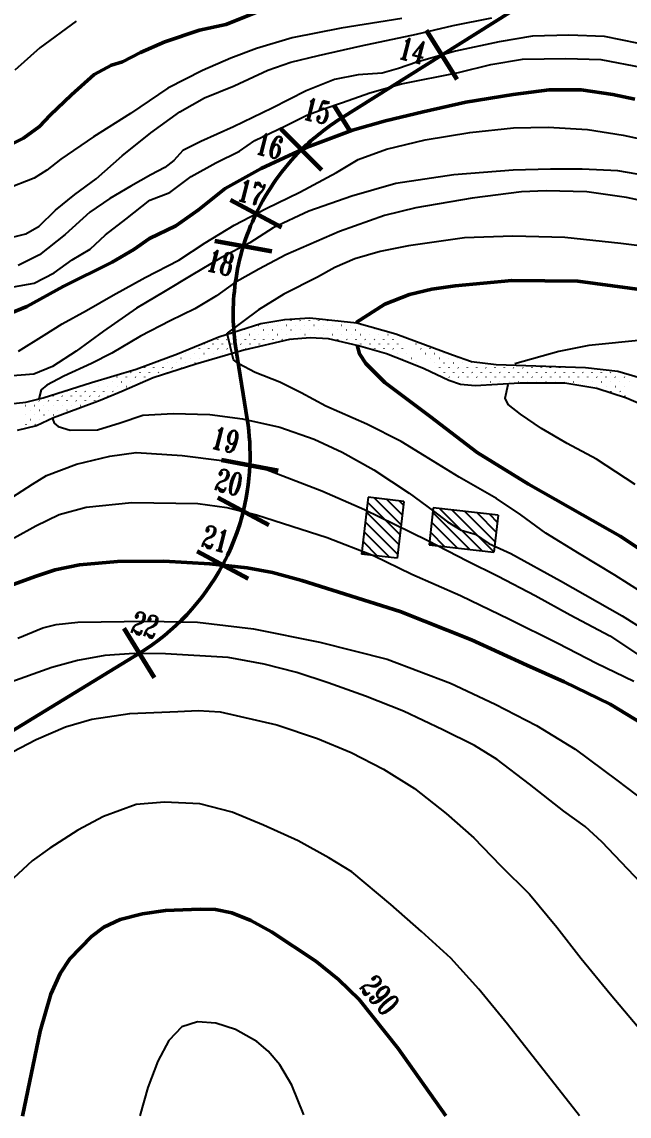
# Model space of a CAD drawing. Header units: millimetres. Extents: x 2268 to 10992, y 389 to 3530.
# Drawn here: x 6878.7 to 7088.6, y 389.1 to 767.5 of the extents above; entities that cross this region are included whole.
import ezdxf
from ezdxf.enums import TextEntityAlignment as Align

# ---------------------------------------------------------------- set-up
doc = ezdxf.new("R2010")
doc.units = ezdxf.units.MM
doc.layers.get('0').update_dxf_attribs({"true_color": 0xd9d9d9})
for name, color, linetype in [('fabbricati', 9, 'Continuous'), ('fiume', 4, 'Continuous'), ('reffifilo 2', 192, 'Continuous')]:
    doc.layers.add(name, color=color, linetype=linetype)
doc.layers.add('linee rosse', color=7, linetype='Continuous', lineweight=50, true_color=0xffc2c2)
doc.layers.add('picchetti', color=7, linetype='Continuous', true_color=0x990000)
doc.styles.add('TRIPLEX', font='romant', dxfattribs={"width": 0.86, "height": 10})

# ---------------------------------------------------------------- blocks, each defined once
blk = doc.blocks.new('B01C1F088')
at = {"layer": 'fabbricati', "linetype": 'Continuous'}
for p, q in [((346.01, 157.43), (348.36, 159.78)), ((346.18, 158.94), (347.15, 159.91)), ((345.67, 154.39), (350.78, 159.5)), ((345.84, 155.91), (349.57, 159.64)), ((345.5, 152.87), (350.67, 158.04)), ((345.97, 152), (350.5, 156.53)), ((347.18, 151.86), (350.33, 155.01)), ((348.39, 151.72), (350.16, 153.49)), ((349.6, 151.59), (349.99, 151.97))]:
    blk.add_line(p, q, dxfattribs=at)
blk = doc.blocks.new('B01C20568')
at = {"layer": 'fabbricati', "linetype": 'Continuous'}
for p, q in [((344.19, 144.83), (347.47, 148.1)), ((344.36, 146.35), (346.25, 148.24)), ((344.53, 147.87), (345.04, 148.38)), ((344.7, 143.99), (348.68, 147.97)), ((345.91, 143.85), (349.89, 147.83)), ((347.12, 143.72), (351.1, 147.7)), ((348.33, 143.58), (351.45, 146.7)), ((349.54, 143.44), (351.28, 145.18)), ((350.75, 143.31), (351.1, 143.66))]:
    blk.add_line(p, q, dxfattribs=at)
blk = doc.blocks.new('B01C419F8')
at = {"layer": 'fiume', "linetype": 'Continuous'}
for p, q in [((329.92, 176.06), (329.94, 176.07)), ((328.76, 174.9), (328.78, 174.91)), ((329.34, 175.48), (329.36, 175.49)), ((329.92, 174.92), (329.94, 174.94)), ((330.5, 175.5), (330.52, 175.52)), ((331.08, 174.95), (331.1, 174.97)), ((331.66, 175.53), (331.68, 175.55)), ((328.76, 173.76), (328.78, 173.78)), ((329.34, 174.34), (329.36, 174.36)), ((329.34, 173.21), (329.36, 173.23)), ((329.92, 173.79), (329.94, 173.81)), ((330.5, 174.37), (330.52, 174.39)), ((330.5, 173.24), (330.52, 173.26)), ((331.08, 173.82), (331.1, 173.84)), ((328.76, 172.63), (328.78, 172.65)), ((329.34, 172.08), (329.36, 172.1)), ((329.92, 172.66), (329.94, 172.68)), ((330.5, 172.11), (330.52, 172.12)), ((328.18, 170.92), (328.2, 170.94)), ((328.76, 171.5), (328.78, 171.52)), ((329.34, 170.95), (329.36, 170.96)), ((329.92, 171.53), (329.94, 171.54)), ((328.18, 169.79), (328.2, 169.8)), ((328.76, 170.37), (328.78, 170.38)), ((328.76, 169.24), (328.78, 169.25)), ((329.34, 169.82), (329.36, 169.83)), ((329.92, 170.4), (329.94, 170.41)), ((329.92, 169.27), (329.94, 169.28)), ((328.18, 168.66), (328.2, 168.67)), ((328.76, 168.11), (328.78, 168.12)), ((329.34, 168.69), (329.36, 168.7)), ((329.92, 168.14), (329.94, 168.15)), ((328.18, 167.53), (328.2, 167.54)), ((328.76, 166.98), (328.78, 166.99)), ((329.34, 167.56), (329.36, 167.57)), ((329.92, 167), (329.94, 167.02)), ((328.18, 166.4), (328.2, 166.41)), ((328.18, 165.27), (328.2, 165.28)), ((328.76, 165.84), (328.78, 165.86)), ((329.34, 166.42), (329.36, 166.44)), ((329.34, 165.29), (329.36, 165.31)), ((329.92, 165.87), (329.94, 165.89)), ((328.18, 164.13), (328.2, 164.15)), ((328.76, 164.71), (328.78, 164.73)), ((329.34, 164.16), (329.36, 164.18)), ((329.92, 164.74), (329.94, 164.76)), ((328.18, 163), (328.2, 163.02)), ((328.76, 163.58), (328.78, 163.6)), ((328.76, 162.45), (328.78, 162.46)), ((329.34, 163.03), (329.36, 163.04)), ((329.92, 163.61), (329.94, 163.62)), ((329.92, 162.48), (329.94, 162.49)), ((328.18, 161.87), (328.2, 161.89)), ((328.76, 161.32), (328.78, 161.33)), ((329.34, 161.9), (329.36, 161.91)), ((329.92, 161.35), (329.94, 161.36)), ((328.18, 160.74), (328.2, 160.75)), ((328.76, 160.19), (328.78, 160.2)), ((329.34, 160.77), (329.36, 160.78)), ((329.92, 160.22), (329.94, 160.23)), ((328.18, 159.61), (328.2, 159.62)), ((328.18, 158.48), (328.2, 158.49)), ((328.76, 159.06), (328.78, 159.07)), ((329.34, 159.64), (329.36, 159.65)), ((329.34, 158.51), (329.36, 158.52)), ((329.92, 159.08), (329.94, 159.1)), ((328.18, 157.35), (328.2, 157.36)), ((328.76, 157.93), (328.78, 157.94)), ((329.34, 157.37), (329.36, 157.39)), ((329.92, 157.95), (329.94, 157.97)), ((327.6, 156.77), (327.62, 156.78)), ((328.18, 156.21), (328.2, 156.23)), ((328.76, 156.79), (328.78, 156.81)), ((329.34, 156.24), (329.36, 156.26)), ((329.92, 156.82), (329.94, 156.84)), ((327.02, 155.05), (327.04, 155.07)), ((327.6, 155.63), (327.62, 155.65)), ((327.6, 154.5), (327.62, 154.52)), ((328.18, 155.08), (328.2, 155.1)), ((328.76, 155.66), (328.78, 155.68)), ((328.76, 154.53), (328.78, 154.55)), ((329.34, 155.11), (329.36, 155.13)), ((329.92, 155.69), (329.94, 155.7)), ((329.92, 154.56), (329.94, 154.57)), ((326.44, 153.34), (326.46, 153.36)), ((327.02, 153.92), (327.04, 153.94)), ((327.6, 153.37), (327.62, 153.39)), ((328.18, 153.95), (328.2, 153.97)), ((328.76, 153.4), (328.78, 153.41)), ((329.34, 153.98), (329.36, 153.99)), ((326.44, 152.21), (326.46, 152.23)), ((327.02, 152.79), (327.04, 152.81)), ((327.6, 152.24), (327.62, 152.25)), ((328.18, 152.82), (328.2, 152.83)), ((325.86, 151.63), (325.88, 151.65)), ((325.86, 150.5), (325.88, 150.51)), ((326.44, 151.08), (326.46, 151.09)), ((327.02, 151.66), (327.04, 151.67)), ((324.71, 149.35), (324.72, 149.36)), ((325.28, 149.92), (325.3, 149.93)), ((327.02, 149.4), (327.04, 149.41)), ((327.6, 149.98), (327.62, 149.99)), ((325.86, 148.24), (325.88, 148.25)), ((326.44, 148.82), (326.46, 148.83)), ((326.44, 147.69), (326.46, 147.7)), ((327.02, 148.27), (327.04, 148.28)), ((324.12, 146.5), (324.14, 146.51)), ((324.7, 147.08), (324.72, 147.09)), ((325.28, 147.66), (325.3, 147.67)), ((325.28, 146.53), (325.3, 146.54)), ((325.86, 147.11), (325.88, 147.12)), ((326.44, 146.55), (326.46, 146.57)), ((323.54, 145.92), (323.56, 145.93)), ((324.12, 145.37), (324.14, 145.38)), ((324.7, 145.95), (324.72, 145.96)), ((325.28, 145.4), (325.3, 145.41)), ((325.86, 145.98), (325.88, 145.99)), ((323.54, 144.79), (323.56, 144.8)), ((323.54, 143.66), (323.56, 143.67)), ((324.12, 144.24), (324.14, 144.25)), ((324.7, 144.82), (324.72, 144.83)), ((324.7, 143.68), (324.72, 143.7)), ((325.28, 144.26), (325.3, 144.28)), ((325.86, 144.84), (325.88, 144.86)), ((322.96, 143.08), (322.98, 143.09)), ((323.54, 142.52), (323.56, 142.54)), ((324.12, 143.1), (324.14, 143.12)), ((324.7, 142.55), (324.72, 142.57)), ((325.28, 143.13), (325.3, 143.15)), ((322.96, 141.94), (322.98, 141.96)), ((323.54, 141.39), (323.56, 141.41)), ((324.12, 141.97), (324.14, 141.99)), ((324.7, 141.42), (324.72, 141.44)), ((322.38, 140.23), (322.4, 140.25)), ((322.96, 140.81), (322.98, 140.83)), ((322.96, 139.68), (322.98, 139.7)), ((323.54, 140.26), (323.56, 140.28)), ((324.12, 140.84), (324.14, 140.86)), ((324.12, 139.71), (324.14, 139.72)), ((324.7, 140.29), (324.72, 140.3)), ((322.38, 139.1), (322.4, 139.12)), ((322.96, 138.55), (322.98, 138.56)), ((323.54, 139.13), (323.56, 139.14)), ((324.12, 138.58), (324.14, 138.59)), ((322.38, 137.97), (322.4, 137.98)), ((322.96, 137.42), (322.98, 137.43)), ((323.54, 138), (323.56, 138.01)), ((324.12, 137.45), (324.14, 137.46)), ((322.38, 136.84), (322.4, 136.85)), ((322.38, 135.71), (322.4, 135.72)), ((322.96, 136.29), (322.98, 136.3)), ((323.54, 136.87), (323.56, 136.88)), ((323.54, 135.74), (323.56, 135.75)), ((324.12, 136.32), (324.14, 136.33)), ((322.38, 134.58), (322.4, 134.59)), ((322.96, 135.16), (322.98, 135.17)), ((323.54, 134.6), (323.56, 134.62)), ((324.12, 135.18), (324.14, 135.2)), ((324.7, 134.63), (324.72, 134.65)), ((322.38, 133.45), (322.4, 133.46)), ((322.96, 134.03), (322.98, 134.04)), ((323.54, 133.47), (323.56, 133.49)), ((324.12, 134.05), (324.14, 134.07)), ((324.12, 132.92), (324.14, 132.94)), ((324.7, 133.5), (324.72, 133.52)), ((322.96, 132.89), (322.98, 132.91)), ((322.96, 131.76), (322.98, 131.78)), ((323.54, 132.34), (323.56, 132.36)), ((324.12, 131.79), (324.14, 131.8)), ((324.7, 132.37), (324.72, 132.38)), ((322.96, 130.63), (322.98, 130.65)), ((323.54, 131.21), (323.56, 131.22)), ((324.12, 130.66), (324.14, 130.67)), ((324.7, 131.24), (324.72, 131.25)), ((325.28, 130.69), (325.3, 130.7)), ((323.54, 130.08), (323.56, 130.09)), ((323.54, 128.95), (323.56, 128.96)), ((324.12, 129.53), (324.14, 129.54)), ((324.7, 130.11), (324.72, 130.12)), ((324.7, 128.98), (324.72, 128.99)), ((325.28, 129.56), (325.3, 129.57)), ((325.86, 129), (325.88, 129.02)), ((324.12, 128.4), (324.14, 128.41)), ((324.7, 127.84), (324.72, 127.86)), ((325.28, 128.42), (325.3, 128.44)), ((325.86, 127.87), (325.88, 127.89)), ((324.12, 127.27), (324.14, 127.28)), ((324.7, 126.71), (324.72, 126.73)), ((325.28, 127.29), (325.3, 127.31)), ((325.86, 126.74), (325.88, 126.76)), ((326.44, 127.32), (326.46, 127.34)), ((324.7, 125.58), (324.72, 125.6)), ((325.28, 126.16), (325.3, 126.18)), ((325.28, 125.03), (325.3, 125.04)), ((325.86, 125.61), (325.88, 125.62)), ((326.44, 126.19), (326.46, 126.2)), ((326.44, 125.06), (326.46, 125.07)), ((325.28, 123.9), (325.3, 123.91)), ((325.86, 124.48), (325.88, 124.49)), ((326.44, 123.93), (326.46, 123.94)), ((327.02, 124.51), (327.04, 124.52)), ((325.86, 123.35), (325.88, 123.36)), ((325.86, 122.22), (325.88, 122.23)), ((326.44, 122.8), (326.46, 122.81)), ((327.02, 123.38), (327.04, 123.39)), ((327.02, 122.24), (327.04, 122.26)), ((327.6, 122.82), (327.62, 122.84)), ((326.44, 121.66), (326.46, 121.68)), ((327.02, 121.11), (327.04, 121.13)), ((327.6, 121.69), (327.62, 121.71)), ((328.18, 121.14), (328.2, 121.16)), ((327.02, 119.98), (327.04, 120)), ((327.6, 120.56), (327.62, 120.58)), ((328.18, 120.01), (328.2, 120.02)), ((327.6, 119.43), (327.62, 119.44)), ((327.6, 118.3), (327.62, 118.31)), ((328.18, 118.88), (328.2, 118.89)), ((328.76, 119.46), (328.78, 119.47)), ((328.76, 118.33), (328.78, 118.34)), ((328.18, 117.75), (328.2, 117.76)), ((328.76, 117.2), (328.78, 117.21)), ((329.34, 117.78), (329.36, 117.79)), ((328.18, 116.62), (328.2, 116.63)), ((328.76, 116.06), (328.78, 116.08)), ((329.34, 116.64), (329.36, 116.66)), ((329.34, 115.51), (329.36, 115.53)), ((329.92, 116.09), (329.94, 116.11)), ((328.76, 114.93), (328.78, 114.95)), ((329.34, 114.38), (329.36, 114.4)), ((329.92, 114.96), (329.94, 114.98)), ((330.5, 114.41), (330.52, 114.42)), ((329.34, 113.25), (329.36, 113.26)), ((329.92, 113.83), (329.94, 113.84)), ((330.5, 113.28), (330.52, 113.29)), ((331.08, 113.86), (331.09, 113.87)), ((329.92, 112.7), (329.94, 112.71)), ((329.92, 111.57), (329.94, 111.58)), ((330.5, 112.15), (330.52, 112.16)), ((331.08, 112.73), (331.1, 112.74)), ((331.08, 111.6), (331.1, 111.61)), ((331.66, 112.18), (331.68, 112.19)), ((329.92, 110.44), (329.94, 110.45)), ((330.5, 111.02), (330.52, 111.03)), ((331.08, 110.46), (331.1, 110.48)), ((331.66, 111.04), (331.68, 111.06)), ((332.24, 110.49), (332.26, 110.51)), ((330.5, 109.88), (330.52, 109.9)), ((330.5, 108.75), (330.52, 108.77)), ((331.08, 109.33), (331.1, 109.35)), ((331.66, 109.91), (331.68, 109.93)), ((331.66, 108.78), (331.68, 108.8)), ((332.24, 109.36), (332.26, 109.38)), ((332.82, 108.81), (332.84, 108.82)), ((331.08, 108.2), (331.1, 108.22)), ((331.66, 107.65), (331.68, 107.66)), ((332.24, 108.23), (332.26, 108.24)), ((332.82, 107.68), (332.84, 107.69)), ((331.08, 107.07), (331.1, 107.08)), ((331.66, 106.52), (331.68, 106.53)), ((332.24, 107.1), (332.26, 107.11)), ((332.82, 106.55), (332.84, 106.56)), ((333.4, 107.13), (333.41, 107.14)), ((331.66, 105.39), (331.68, 105.4)), ((332.24, 105.97), (332.26, 105.98)), ((332.24, 104.84), (332.26, 104.85)), ((332.82, 105.42), (332.84, 105.43)), ((333.4, 106), (333.41, 106.01)), ((333.4, 104.86), (333.41, 104.88)), ((333.98, 105.44), (333.99, 105.46)), ((334.56, 104.89), (334.57, 104.91)), ((332.24, 103.7), (332.26, 103.72)), ((332.82, 104.28), (332.84, 104.3)), ((333.4, 103.73), (333.41, 103.75)), ((333.98, 104.31), (333.99, 104.33)), ((334.56, 103.76), (334.57, 103.77)), ((332.82, 103.15), (332.84, 103.17)), ((333.4, 102.6), (333.41, 102.62)), ((333.98, 103.18), (333.99, 103.2)), ((333.98, 102.05), (333.99, 102.06)), ((334.56, 102.63), (334.57, 102.64)), ((335.14, 103.21), (335.15, 103.22)), ((335.14, 102.08), (335.15, 102.09)), ((332.82, 102.02), (332.84, 102.04))]:
    blk.add_line(p, q, dxfattribs=at)

msp = doc.modelspace()

# ---------------------------------------------------------------- linework, layer by layer
at = {"transparency": 33554687}
for p, q in [((6998.3694, 603.06187), (6996.16371, 583.45575)), ((7010.69325, 601.67544), (6998.3694, 603.06187)), ((7010.69325, 601.67544), (7008.48756, 582.06932)), ((7020.93045, 599.38922), (7019.49358, 586.61704)), ((7043.33744, 596.86844), (7020.93045, 599.38922)), ((7043.33744, 596.86844), (7041.90057, 584.09626)), ((7019.49358, 586.61704), (7041.90057, 584.09626)), ((7008.48756, 582.06932), (6996.16371, 583.45575))]:
    msp.add_line(p, q, dxfattribs=at)
at = {"transparency": 33554687, "flags": 128}
for points in [[(6870.57693, 691.8342), (6880.10329, 694.14774), (6884.66233, 696.86956), (6890.37814, 702.41526), (6897.04659, 707.79084), (6904.36147, 713.16643), (6913.41151, 721.19579), (6923.27809, 729.1571), (6933.28076, 736.36991), (6941.8885, 741.23515), (6952.09531, 745.41994), (6963.76509, 750.79553), (6971.65836, 753.51735), (6981.28678, 755.86491), (6996.01861, 759.19914), (7015.07132, 763.28186), (7027.79581, 766.20781), (7041.16673, 768.92963)], [(7010.00194, 768.62342), (6989.04396, 765.35724), (6972.1687, 761.92095), (6959.85248, 758.28052), (6950.97256, 754.91228), (6941.10598, 750.72748), (6929.12999, 744.6034), (6916.26941, 735.85957), (6903.47688, 727.69412), (6892.14732, 719.97097), (6887.38414, 716.16043), (6882.96119, 713.40459), (6872.95852, 709.526)], [(7091.41825, 760.15177), (7080.08869, 762.43129), (7067.73845, 762.83956), (7055.18408, 762.49934), (7043.68441, 760.59407), (7028.57833, 757.32789), (7015.24143, 753.51735), (7008.84517, 751.33989), (7003.23142, 749.7068), (6994.92988, 749.12842), (6986.79846, 747.52935), (6976.9659, 743.65076), (6965.19405, 737.66277), (6951.85715, 731.23248), (6940.52759, 726.1631), (6934.30144, 722.96497), (6931.2394, 719.49465), (6928.14333, 717.07904), (6923.31211, 714.56136), (6916.37148, 710.7168), (6909.09062, 706.42994), (6902.25206, 701.7348), (6893.67834, 693.90958), (6884.83244, 686.96895), (6877.38147, 683.26048)], [(6875.85045, 675.91158), (6882.96119, 677.17042), (6889.8678, 680.70878), (6896.12798, 685.16575), (6902.35413, 688.94227), (6907.66167, 693.87556), (6914.67035, 699.25115), (6922.90384, 705.85155), (6929.84447, 708.50532), (6937.22739, 713.98297), (6945.76709, 718.74615), (6953.93254, 722.79485), (6959.20605, 726.43528), (6969.82113, 731.57271), (6977.20406, 735.24716), (6983.08999, 737.45863), (6989.58832, 739.56804), (6999.04663, 742.97031), (7009.93389, 746.06638), (7029.59901, 750.01301), (7040.86052, 752.76885), (7051.78181, 754.53803), (7066.78582, 754.87825), (7078.79583, 754.43596), (7093.28949, 751.68012)], [(6877.51756, 653.66074), (6886.46553, 659.13839), (6892.69168, 663.01698), (6901.02724, 667.71211), (6910.28142, 673.01965), (6921.33879, 679.07569), (6932.97456, 685.06368), (6942.09264, 691.05168), (6952.09531, 697.20979), (6963.11866, 702.9256), (6974.82247, 708.60739), (6987.44489, 715.41193), (6994.99793, 719.90292), (7004.72842, 723.44128), (7018.09934, 726.74148), (7033.54564, 729.25916), (7048.6177, 730.89225), (7060.67449, 731.0411), (7074.23679, 730.24582), (7086.51047, 728.29802), (7096.69176, 726.09505)], [(7098.73313, 713.60872), (7084.68175, 716.02434), (7072.39956, 716.50065), (7061.47827, 716.50065), (7048.54965, 716.22847), (7027.99994, 714.6294), (7008.02862, 711.56736), (6992.82048, 707.21246), (6977.88451, 702.04101), (6965.53427, 696.25715), (6957.53894, 691.05168), (6947.7404, 685.94827), (6937.26141, 679.82419), (6928.2454, 674.41458), (6918.37882, 668.52865), (6906.98122, 660.53332), (6897.48888, 653.59269), (6889.35746, 648.25113), (6882.89315, 645.6654), (6874.11529, 644.95093)], [(7102.16303, 703.59287), (7087.67646, 706.72879), (7074.04203, 708.73987), (7059.89632, 709.11482), (7051.40889, 708.73987), (7034.33178, 706.55836), (7014.93681, 703.18384), (7004.09745, 700.52513), (6988.52012, 695.03727), (6969.9773, 686.89071), (6960.63772, 682.0164), (6952.18438, 677.21027), (6946.01481, 672.77908), (6938.4477, 668.21155), (6929.99436, 664.05305), (6919.73446, 658.76971), (6909.81541, 652.97508), (6902.82777, 649.32787), (6893.18142, 644.93077), (6887.28453, 641.8119), (6885.41832, 640.20346), (6884.62582, 637.12507)], [(7101.31088, 688.8677), (7085.73355, 690.87878), (7066.37267, 692.92394), (7048.40932, 693.36706), (7031.70715, 692.85577), (7012.31219, 690.0948), (7002.51244, 688.07094), (6993.83754, 685.56135), (6986.9266, 682.49361), (6980.88484, 679.22134), (6969.22741, 673.29037), (6960.51842, 667.85364), (6949.66201, 659.82638)], [(7097.86819, 567.18048), (7083.72247, 576.14511), (7071.48558, 583.5077), (7059.86223, 590.69986), (7051.23846, 597.00578), (7042.75103, 602.62998), (7029.8665, 609.99256), (7017.9023, 617.38924), (7009.78982, 622.39989), (6997.99604, 628.36495), (6983.78216, 634.53452), (6975.22656, 639.20431), (6967.82988, 642.85152), (6959.37654, 646.22604), (6953.66713, 649.17449), (6951.83713, 650.6338), (6949.66201, 659.82638)], [(7095.73913, 633.92757), (7087.67575, 637.39789), (7077.46894, 640.66407), (7066.34352, 642.50129), (7050.82917, 642.50129), (7035.45091, 641.6167), (7030.37303, 642.13129), (7026.26479, 643.48795), (7017.79313, 647.4686), (7011.22675, 650.19042), (7004.72842, 652.67408), (6995.03195, 655.46394), (6984.65503, 657.84553), (6978.32681, 658.173), (6971.18204, 657.60737), (6955.39551, 653.93292), (6938.79244, 649.16974), (6924.06061, 644.37254), (6913.24139, 639.71143), (6905.82444, 636.5133), (6898.10129, 633.72344), (6889.62964, 630.59335), (6883.74372, 627.73544), (6877.10929, 626.13637)], [(7429.48439, 585.79146), (7407.78412, 585.89798), (7396.24048, 586.64362), (7375.43094, 590.56351), (7361.28523, 593.97212), (7344.31037, 597.4489), (7323.72239, 602.45955), (7304.36151, 607.26568), (7287.35257, 611.76504), (7265.84427, 617.76419), (7254.25501, 621.44548), (7241.77952, 624.78591), (7227.12251, 628.77398), (7212.32916, 633.20517), (7196.17237, 638.35216), (7179.77698, 643.36281), (7166.24482, 647.07819), (7153.0876, 650.31637), (7133.65855, 653.75906), (7115.11573, 656.52003), (7094.11872, 657.54261), (7074.70671, 655.53154), (7064.34242, 653.51194), (7049.05695, 649.19153)], [(7090.71011, 607.4702), (7077.34838, 616.2644), (7067.15665, 621.71817), (7058.29428, 626.89925), (7051.10212, 631.80764), (7046.84136, 635.21625), (7045.73782, 637.34662), (7046.80727, 642.03346)], [(6889.3297, 630.37603), (6889.84232, 628.68797), (6891.20656, 627.53197), (6895.44814, 626.33683), (6904.83885, 626.35387), (6912.64456, 628.80807), (6920.51844, 631.46678), (6931.01694, 632.01216), (6943.69695, 631.73947), (6954.97944, 630.17151), (6967.82988, 627.27419), (6979.76, 623.21795), (6989.47453, 618.68451), (7000.41615, 612.61719), (7012.55079, 604.50471), (7020.8337, 598.33513), (7025.81026, 594.55158), (7030.51414, 591.68835), (7035.42253, 590.359), (7040.09232, 587.12082), (7047.69351, 583.67813), (7064.90697, 574.23629), (7086.17667, 562.06757), (7101.03819, 552.76208)], [(6875.28624, 603.00492), (6882.41023, 607.60654), (6887.21636, 610.57203), (6897.54443, 614.49192), (6909.13369, 617.32107), (6918.23467, 618.58225), (6934.15286, 617.4915), (6947.88954, 615.82128), (6954.77918, 614.77739), (6962.92149, 612.78762), (6982.4528, 605.32277), (6997.1098, 598.88051), (7007.47197, 593.73352), (7019.06122, 588.1434), (7032.62748, 581.15576), (7043.39867, 575.83834), (7056.14685, 569.15747), (7068.28149, 562.4766), (7081.95, 555.11401), (7097.39098, 544.95637)], [(6876.10431, 589.02964), (6883.53507, 593.22222), (6891.57937, 597.10804), (6900.91895, 599.6304), (6916.73488, 601.23245), (6939.50437, 600.95976), (6949.51289, 599.60058), (6959.85375, 597.03986), (6984.19119, 589.16598), (7000.24572, 582.92824), (7013.5052, 576.45189), (7030.34371, 569.0893), (7047.25039, 560.94273), (7063.95256, 552.59165), (7077.38247, 545.74035), (7090.30108, 539.43443)], [(6877.3314, 554.36412), (6885.95518, 557.87498), (6890.60792, 559.12339), (6898.02164, 559.88606), (6922.15457, 560.22692), (6939.36803, 559.85198), (6958.83116, 557.53412), (6981.70291, 553.00068), (7004.98368, 547.0697), (7026.90102, 538.78679), (7042.342, 531.49238), (7056.62406, 524.19796), (7069.95171, 515.98322), (7084.37011, 505.24611), (7097.69776, 495.08847), (7109.11658, 486.32835), (7120.60359, 477.60232), (7132.84048, 467.47876), (7146.88394, 453.53757), (7157.85965, 443.14132), (7170.33514, 430.35905), (7183.1515, 416.92914), (7210.33302, 389.23116)], [(7165.42675, 389.12784), (7146.27039, 413.55198), (7134.88564, 426.09829), (7117.80853, 443.27766), (7092.65302, 469.76253), (7079.22311, 483.90824), (7073.3944, 489.25975), (7065.99772, 494.47492), (7054.16986, 503.91676), (7043.05781, 512.43827), (7035.11576, 517.21032), (7024.20822, 522.66409), (7010.67605, 529.14044), (6997.51884, 534.28743), (6984.53205, 538.92314), (6973.76086, 542.53626), (6962.44429, 545.39949), (6950.07105, 547.61508), (6928.35823, 548.94444), (6917.48478, 549.05096), (6907.42939, 548.36497), (6897.91938, 546.61806), (6889.02292, 544.20648), (6873.27516, 538.61636)], [(6875.52484, 515.02881), (6883.7055, 519.35774), (6893.79497, 523.72076), (6902.93003, 526.34538), (6916.05316, 528.32237), (6932.65307, 528.97001), (6939.63645, 529.31939), (6947.20782, 528.90184), (6966.8073, 524.33431), (6980.85076, 519.66452), (6992.54227, 514.8243), (7003.7225, 509.06375), (7014.45961, 502.38289), (7025.36715, 493.69094), (7034.91124, 485.33986), (7044.18265, 475.72759), (7054.23803, 465.84263), (7063.64579, 454.45789), (7072.03096, 443.61852), (7082.08634, 431.38163), (7095.12426, 415.90656), (7116.93876, 389.14963)], [(7071.4918, 389.14963), (7046.53459, 420.88312), (7036.64963, 432.94959), (7027.03736, 443.65261), (7016.81154, 452.92402), (7006.24487, 462.2636), (6992.74679, 473.512), (6984.77065, 478.42039), (6974.23806, 484.28319), (6962.27386, 489.73696), (6951.43449, 494.16815), (6940.22018, 497.09955), (6928.05145, 497.64492), (6918.1665, 496.79277), (6906.88401, 492.73653), (6898.02164, 487.99857), (6888.40937, 481.69265), (6882.2398, 477.39781), (6875.76344, 471.39866)], [(6976.2197, 389.5496), (6972.00513, 399.71662), (6967.87311, 406.79699), (6963.8475, 411.57721), (6959.95217, 414.8438), (6952.6012, 419.06605), (6945.77813, 421.17521), (6939.47314, 421.67851), (6933.99173, 419.93068), (6929.55811, 415.25913), (6925.7559, 408.03447), (6922.22828, 398.97784), (6919.49721, 389.16925)]]:
    msp.add_lwpolyline(points, dxfattribs=at)
at = {"transparency": 33554687}
for points in [[(6897.48888, 767.77285), (6884.93451, 758.48466), (6876.25872, 750.79553)], [(6873.63897, 635.3225), (6880.09053, 636.00296), (6886.05726, 637.49996), (6902.7624, 642.77347), (6918.17468, 647.36654), (6932.53226, 652.7081), (6946.75375, 658.52598), (6961.31546, 663.18709), (6969.55746, 664.59903), (6978.25876, 665.09236), (6994.48759, 663.39123), (7008.02862, 659.61471), (7027.52363, 652.33385), (7034.11127, 650.05008), (7042.66372, 648.9656), (7073.48829, 647.97895), (7084.68175, 646.70735), (7092.60904, 644.33852)]]:
    msp.add_lwpolyline(points, dxfattribs=at)
at = {"layer": 'linee rosse', "lineweight": -3}
msp.add_line((6989.29176, 734.31876), (6992.17612, 729.71584), dxfattribs=at)
at = {"layer": 'linee rosse', "transparency": 33554687}
msp.add_lwpolyline([(6870.76406, 723.1691), (6879.28674, 727.25182), (6884.77715, 731.36007), (6888.50689, 735.21314), (6895.82177, 742.28986), (6903.74906, 749.29853), (6909.66901, 752.56471), (6913.47955, 753.72148), (6919.73973, 756.95364), (6928.17736, 760.56004), (6940.0853, 764.60874), (6949.27143, 766.58206), (6962.23407, 771.71949)], dxfattribs=at)
at = {"layer": 'linee rosse', "transparency": 33554687, "flags": 128}
for points in [[(7090.6017, 740.72481), (7082.9466, 742.39192), (7071.99129, 743.95697), (7061.00196, 743.95697), (7048.58367, 742.32388), (7032.18473, 739.77218), (7017.38486, 736.40393), (7004.42222, 733.30786), (6992.95657, 730.00766), (6977.30613, 724.15576), (6961.41753, 716.77283), (6948.99924, 709.86623), (6939.81312, 702.51733), (6931.88583, 697.00565), (6922.83579, 692.54868), (6917.46021, 688.80618), (6909.87315, 684.34921), (6892.99789, 675.9456), (6880.37547, 669.00497), (6872.55025, 665.77281)], [(6994.24658, 663.50767), (7004.14431, 669.81998), (7012.68713, 673.20516), (7020.47154, 675.05219), (7028.53715, 676.22177), (7048.06846, 678.06242), (7070.87203, 677.78973), (7094.9027, 674.58564)], [(6994.65561, 655.73605), (6995.4521, 652.65712), (6997.57636, 649.3577), (7004.21675, 642.74926), (7019.8452, 631.05775), (7036.13834, 618.51408), (7053.79492, 607.57245), (7072.50816, 597.03986), (7085.52903, 589.67727), (7099.23163, 580.5763)], [(6868.02591, 570.14596), (6883.67141, 575.80425), (6890.17332, 577.95167), (6898.66927, 579.69006), (6911.78815, 580.82768), (6927.74468, 581.01942), (6943.64583, 580.08205), (6956.58148, 578.63339), (6965.32882, 577.09952), (6975.43107, 574.33855), (7009.48304, 563.60144), (7034.16135, 553.75057), (7053.31771, 544.99046), (7066.16815, 539.22991), (7082.05226, 531.56055), (7099.16346, 521.1643)], [(6878.89936, 389.0606), (6885.07107, 418.43705), (6888.6991, 431.19416), (6891.90958, 438.38418), (6895.26067, 443.41401), (6902.7596, 451.18563), (6907.04592, 454.39824), (6912.71273, 457.04843), (6920.36505, 458.96577), (6928.32414, 460.11618), (6940.35652, 460.62747), (6945.63986, 460.47408), (6951.33223, 459.40037), (6957.85119, 456.7374), (6965.03483, 452.82176), (6980.37355, 442.63003), (6988.12387, 436.29002), (6995.33733, 429.33647), (7008.83541, 412.44683), (7025.29673, 389.14963)]]:
    msp.add_lwpolyline(points, dxfattribs=at)
at = {"layer": 'picchetti', "lineweight": 60}
for p, q in [((7029.16789, 747.50546), (7018.54796, 764.45294)), ((6992.17612, 729.71584), (6986.60849, 738.60077)), ((6982.40722, 716.15917), (6968.30315, 730.33927)), ((6968.44682, 696.38936), (6950.82632, 705.85074)), ((6965.08017, 688.02979), (6945.41759, 691.68809)), ((6967.35491, 612.27757), (6947.69234, 615.93587)), ((6964.05251, 593.45112), (6946.432, 602.91251)), ((6956.88498, 574.85536), (6939.26448, 584.31675)), ((6924.54823, 540.65154), (6914.11367, 557.71378))]:
    msp.add_line(p, q, dxfattribs=at)
at = {"layer": 'reffifilo 2', "lineweight": 50}
for p, q in [((6989.29176, 734.31876), (7053.03909, 774.26521)), ((6812.15519, 483.63841), (6919.33095, 549.18266))]:
    msp.add_line(p, q, dxfattribs=at)
at = {"layer": 'reffifilo 2', "color": 3, "lineweight": 50}
msp.add_lwpolyline([(6952.49771, 677.28389, 0.07351532), (6952.77661, 653.88711), (6952.77661, 653.88711)], format="xyb", dxfattribs=at)
msp.add_lwpolyline([(6952.77661, 653.88711), (6956.58758, 630.07333)], dxfattribs=at)
at = {"layer": 'reffifilo 2', "lineweight": 50}
for centre, start, end in [((7031.77146, 666.52882), 122.0727915, 134.8459863), ((7031.77146, 666.52882), 134.8459863, 154.3806427), ((7031.77146, 666.52882), 154.3806427, 163.0446462), ((6877.59269, 617.43162), 331.766273, 357.6180333), ((6877.59272, 617.43162), 331.766273, 346.0767175), ((6877.59272, 617.43162), 301.4482257, 331.766273)]:
    msp.add_arc(centre, 80, start, end, dxfattribs=at)
at = {"layer": 'reffifilo 2', "color": 3, "lineweight": 50}
for centre, radius, start, end in [((7031.77146, 666.52882), 80, 163.0446462, 172.2717541), ((6877.59484, 617.43161), 79.99792, 357.6179758, 9.0923159)]:
    msp.add_arc(centre, radius, start, end, dxfattribs=at)

# ---------------------------------------------------------------- block references
at = {"transparency": 33554687, "xscale": 2.8185430224, "yscale": 2.8185430224, "zscale": 2.8185430224, "rotation": 270}
for name in ['B01C419F8', 'B01C20568', 'B01C1F088']:
    msp.add_blockref(name, (6592.34694, 1572.93545), dxfattribs=at)

# ---------------------------------------------------------------- texts
at = {"transparency": 33554687, "style": 'TRIPLEX', "width": 0.688}
for s, rotation, p in [('14', 345.7499673, (7012.90062, 753.94577)), ('15', 345.7499673, (6979.86877, 733.03331)), ('16', 345.7499673, (6963.50615, 720.96655)), ('17', 345.7499673, (6957.1324, 704.85353)), ('18', 345.7499673, (6946.49391, 680.60302)), ('19', 345.7499673, (6948.15939, 619.23784)), ('20', 345.7499673, (6949.36016, 604.57525)), ('21', 345.7499673, (6944.81009, 585.03465)), ('22', 345.7499673, (6920.36726, 555.22701)), ('290', 310.9143832, (6999.53538, 428.3794))]:
    msp.add_text(s, height=7.666437, rotation=rotation, dxfattribs=at).set_placement(p, align=Align.CENTER)

doc.saveas('drawing.dxf')
